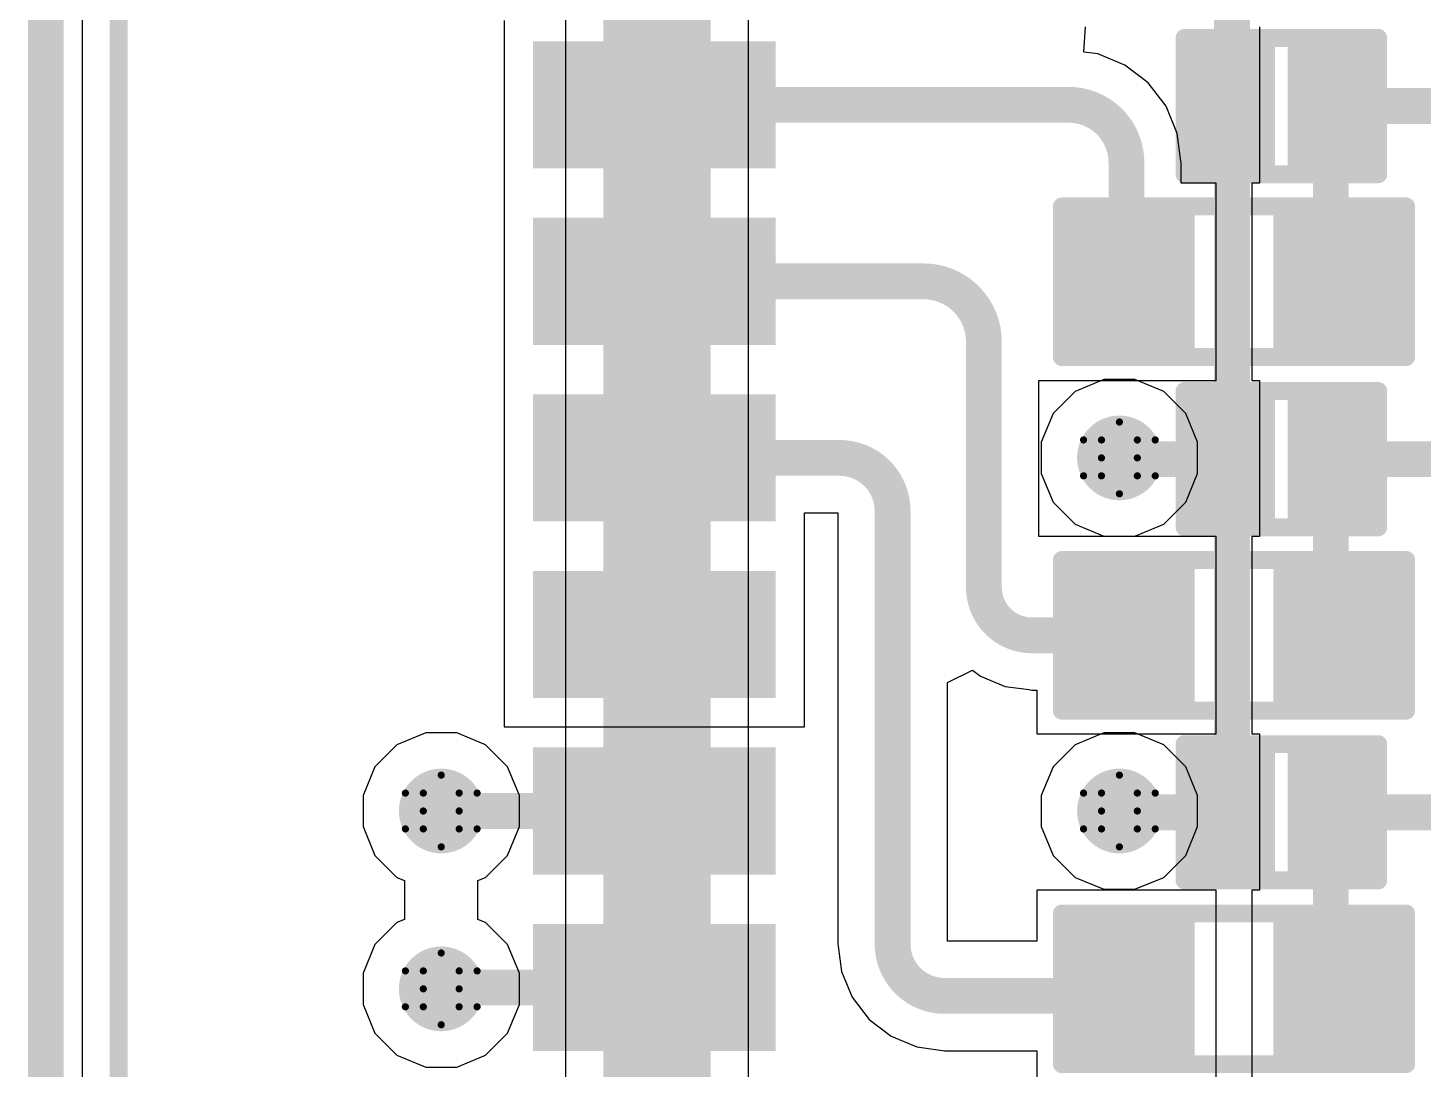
# Model space of a CAD drawing. Header units: inches. Extents: x 24 to 500, y 68 to 269.
# Drawn here: x 246.94 to 256.83, y 136.64 to 144.01 of the extents above; entities that cross this region are included whole.
import ezdxf

# ---------------------------------------------------------------- set-up
doc = ezdxf.new("R2010")
doc.units = ezdxf.units.IN
for name, color, linetype in [('Board Outline', 216, 'Continuous'), ('Bottom Layer', 5, 'Continuous'), ('Drill Drawing', 1, 'Continuous'), ('Layer 1', 16, 'Continuous'), ('Layer 2', 76, 'Continuous'), ('Top Layer', 1, 'Continuous'), ('Top Overlay', 2, 'Continuous'), ('Top Paste', 8, 'Continuous'), ('Top Solder', 216, 'Continuous'), ('Via Holes', 16, 'Continuous')]:
    doc.layers.add(name, color=color, linetype=linetype)

# ---------------------------------------------------------------- blocks, each defined once
blk = doc.blocks.new('R___0603_37')
at = {"layer": 'Top Layer'}
for points in [[(-0.381, 0.4445), (-0.381, -0.4445), (-1.143, -0.4445), (-1.143, 0.4445)], [(1.143, 0.4445), (1.143, -0.4445), (0.381, -0.4445), (0.381, 0.4445)]]:
    blk.add_hatch(color=1, dxfattribs=at).paths.add_polyline_path(points)
at = {"layer": 'Top Paste'}
for points in [[(-0.381, 0.4445), (-0.381, -0.4445), (-1.143, -0.4445), (-1.143, 0.4445)], [(1.143, 0.4445), (1.143, -0.4445), (0.381, -0.4445), (0.381, 0.4445)]]:
    blk.add_hatch(color=8, dxfattribs=at).paths.add_polyline_path(points)
at = {"layer": 'Top Solder'}
for points in [[(-0.2794, 0.5461), (-0.2794, -0.5461), (-1.2446, -0.5461), (-1.2446, 0.5461)], [(1.2446, 0.5461), (1.2446, -0.5461), (0.2794, -0.5461), (0.2794, 0.5461)]]:
    blk.add_hatch(color=216, dxfattribs=at).paths.add_polyline_path(points)
at = {"layer": 'Top Overlay'}
for points in [[(1.2192, 0.5334, 0.127, 0.127, 0), (-1.2192, 0.5334, 0.127, 0.127, 0)], [(-1.2192, 0.5334, 0.127, 0.127, 0), (-1.2192, -0.5334, 0.127, 0.127, 0)], [(1.2192, 0.5334, 0.127, 0.127, 0), (1.2192, -0.5334, 0.127, 0.127, 0)], [(1.2192, -0.5334, 0.127, 0.127, 0), (-1.2192, -0.5334, 0.127, 0.127, 0)]]:
    blk.add_lwpolyline(points, format="xyseb", dxfattribs=at)
for points in [[(-1.251, 0.5334, 0.0635, 0.0635, 1), (-1.1875, 0.5334, 0.0635, 0.0635, 1)], [(-1.251, 0.5334, 0.0635, 0.0635, 1), (-1.1875, 0.5334, 0.0635, 0.0635, 1)], [(1.1874, 0.5334, 0.0635, 0.0635, 1), (1.2509, 0.5334, 0.0635, 0.0635, 1)], [(1.1874, 0.5334, 0.0635, 0.0635, 1), (1.2509, 0.5334, 0.0635, 0.0635, 1)], [(-1.251, -0.5334, 0.0635, 0.0635, 1), (-1.1875, -0.5334, 0.0635, 0.0635, 1)], [(-1.251, -0.5334, 0.0635, 0.0635, 1), (-1.1875, -0.5334, 0.0635, 0.0635, 1)], [(1.1874, -0.5334, 0.0635, 0.0635, 1), (1.2509, -0.5334, 0.0635, 0.0635, 1)], [(1.1874, -0.5334, 0.0635, 0.0635, 1), (1.2509, -0.5334, 0.0635, 0.0635, 1)]]:
    blk.add_lwpolyline(points, format="xyseb", close=True, dxfattribs=at)
blk = doc.blocks.new('R___0603_38')
at = {"layer": 'Top Layer'}
for points in [[(-0.381, 0.4445), (-0.381, -0.4445), (-1.143, -0.4445), (-1.143, 0.4445)], [(1.143, 0.4445), (1.143, -0.4445), (0.381, -0.4445), (0.381, 0.4445)]]:
    blk.add_hatch(color=1, dxfattribs=at).paths.add_polyline_path(points)
at = {"layer": 'Top Paste'}
for points in [[(-0.381, 0.4445), (-0.381, -0.4445), (-1.143, -0.4445), (-1.143, 0.4445)], [(1.143, 0.4445), (1.143, -0.4445), (0.381, -0.4445), (0.381, 0.4445)]]:
    blk.add_hatch(color=8, dxfattribs=at).paths.add_polyline_path(points)
at = {"layer": 'Top Solder'}
for points in [[(-0.2794, 0.5461), (-0.2794, -0.5461), (-1.2446, -0.5461), (-1.2446, 0.5461)], [(1.2446, 0.5461), (1.2446, -0.5461), (0.2794, -0.5461), (0.2794, 0.5461)]]:
    blk.add_hatch(color=216, dxfattribs=at).paths.add_polyline_path(points)
at = {"layer": 'Top Overlay'}
for points in [[(1.2192, 0.5334, 0.127, 0.127, 0), (-1.2192, 0.5334, 0.127, 0.127, 0)], [(-1.2192, 0.5334, 0.127, 0.127, 0), (-1.2192, -0.5334, 0.127, 0.127, 0)], [(1.2192, 0.5334, 0.127, 0.127, 0), (1.2192, -0.5334, 0.127, 0.127, 0)], [(1.2192, -0.5334, 0.127, 0.127, 0), (-1.2192, -0.5334, 0.127, 0.127, 0)]]:
    blk.add_lwpolyline(points, format="xyseb", dxfattribs=at)
for points in [[(-1.251, 0.5334, 0.0635, 0.0635, 1), (-1.1875, 0.5334, 0.0635, 0.0635, 1)], [(-1.251, 0.5334, 0.0635, 0.0635, 1), (-1.1875, 0.5334, 0.0635, 0.0635, 1)], [(1.1874, 0.5334, 0.0635, 0.0635, 1), (1.2509, 0.5334, 0.0635, 0.0635, 1)], [(1.1874, 0.5334, 0.0635, 0.0635, 1), (1.2509, 0.5334, 0.0635, 0.0635, 1)], [(-1.251, -0.5334, 0.0635, 0.0635, 1), (-1.1875, -0.5334, 0.0635, 0.0635, 1)], [(-1.251, -0.5334, 0.0635, 0.0635, 1), (-1.1875, -0.5334, 0.0635, 0.0635, 1)], [(1.1874, -0.5334, 0.0635, 0.0635, 1), (1.2509, -0.5334, 0.0635, 0.0635, 1)], [(1.1874, -0.5334, 0.0635, 0.0635, 1), (1.2509, -0.5334, 0.0635, 0.0635, 1)]]:
    blk.add_lwpolyline(points, format="xyseb", close=True, dxfattribs=at)
blk = doc.blocks.new('R___0603_39')
at = {"layer": 'Top Layer'}
for points in [[(-0.381, 0.4445), (-0.381, -0.4445), (-1.143, -0.4445), (-1.143, 0.4445)], [(1.143, 0.4445), (1.143, -0.4445), (0.381, -0.4445), (0.381, 0.4445)]]:
    blk.add_hatch(color=1, dxfattribs=at).paths.add_polyline_path(points)
at = {"layer": 'Top Paste'}
for points in [[(-0.381, 0.4445), (-0.381, -0.4445), (-1.143, -0.4445), (-1.143, 0.4445)], [(1.143, 0.4445), (1.143, -0.4445), (0.381, -0.4445), (0.381, 0.4445)]]:
    blk.add_hatch(color=8, dxfattribs=at).paths.add_polyline_path(points)
at = {"layer": 'Top Solder'}
for points in [[(-0.2794, 0.5461), (-0.2794, -0.5461), (-1.2446, -0.5461), (-1.2446, 0.5461)], [(1.2446, 0.5461), (1.2446, -0.5461), (0.2794, -0.5461), (0.2794, 0.5461)]]:
    blk.add_hatch(color=216, dxfattribs=at).paths.add_polyline_path(points)
at = {"layer": 'Top Overlay'}
for points in [[(1.2192, 0.5334, 0.127, 0.127, 0), (-1.2192, 0.5334, 0.127, 0.127, 0)], [(-1.2192, 0.5334, 0.127, 0.127, 0), (-1.2192, -0.5334, 0.127, 0.127, 0)], [(1.2192, 0.5334, 0.127, 0.127, 0), (1.2192, -0.5334, 0.127, 0.127, 0)], [(1.2192, -0.5334, 0.127, 0.127, 0), (-1.2192, -0.5334, 0.127, 0.127, 0)]]:
    blk.add_lwpolyline(points, format="xyseb", dxfattribs=at)
for points in [[(-1.251, 0.5334, 0.0635, 0.0635, 1), (-1.1875, 0.5334, 0.0635, 0.0635, 1)], [(-1.251, 0.5334, 0.0635, 0.0635, 1), (-1.1875, 0.5334, 0.0635, 0.0635, 1)], [(1.1874, 0.5334, 0.0635, 0.0635, 1), (1.2509, 0.5334, 0.0635, 0.0635, 1)], [(1.1874, 0.5334, 0.0635, 0.0635, 1), (1.2509, 0.5334, 0.0635, 0.0635, 1)], [(-1.251, -0.5334, 0.0635, 0.0635, 1), (-1.1875, -0.5334, 0.0635, 0.0635, 1)], [(-1.251, -0.5334, 0.0635, 0.0635, 1), (-1.1875, -0.5334, 0.0635, 0.0635, 1)], [(1.1874, -0.5334, 0.0635, 0.0635, 1), (1.2509, -0.5334, 0.0635, 0.0635, 1)], [(1.1874, -0.5334, 0.0635, 0.0635, 1), (1.2509, -0.5334, 0.0635, 0.0635, 1)]]:
    blk.add_lwpolyline(points, format="xyseb", close=True, dxfattribs=at)
blk = doc.blocks.new('HC_1_25_12PLT_179')
at = {"layer": 'Top Layer'}
for points in [[(-2.275, 2.1899), (-1.475, 2.1899), (-1.475, 0.5699), (-2.275, 0.5699)], [(-1.0249, 2.1899), (-0.2249, 2.1899), (-0.2249, 0.5699), (-1.0249, 0.5699)], [(0.2251, 2.1899), (1.0251, 2.1899), (1.0251, 0.5699), (0.2251, 0.5699)], [(1.475, 2.1899), (2.275, 2.1899), (2.275, 0.5699), (1.475, 0.5699)], [(2.7251, 2.1899), (3.5251, 2.1899), (3.5251, 0.5699), (2.7251, 0.5699)], [(3.9751, 0.5701), (3.9751, 2.1901), (4.7751, 2.1901), (4.7751, 0.5701)]]:
    blk.add_hatch(color=1, dxfattribs=at).paths.add_polyline_path(points)
at = {"layer": 'Top Paste'}
for points in [[(-2.275, 2.1899), (-1.475, 2.1899), (-1.475, 0.5699), (-2.275, 0.5699)], [(-1.0249, 2.1899), (-0.2249, 2.1899), (-0.2249, 0.5699), (-1.0249, 0.5699)], [(0.2251, 2.1899), (1.0251, 2.1899), (1.0251, 0.5699), (0.2251, 0.5699)], [(1.475, 2.1899), (2.275, 2.1899), (2.275, 0.5699), (1.475, 0.5699)], [(2.7251, 2.1899), (3.5251, 2.1899), (3.5251, 0.5699), (2.7251, 0.5699)], [(3.9751, 0.5701), (3.9751, 2.1901), (4.7751, 2.1901), (4.7751, 0.5701)]]:
    blk.add_hatch(color=8, dxfattribs=at).paths.add_polyline_path(points)
at = {"layer": 'Top Solder'}
for points in [[(-2.325, 2.24), (-1.4249, 2.24), (-1.4249, 0.5199), (-2.325, 0.5199)], [(-1.0749, 2.24), (-0.1749, 2.24), (-0.1749, 0.5199), (-1.0749, 0.5199)], [(0.175, 2.24), (1.0751, 2.24), (1.0751, 0.5199), (0.175, 0.5199)], [(1.425, 2.24), (2.3251, 2.24), (2.3251, 0.5199), (1.425, 0.5199)], [(2.6751, 2.24), (3.5751, 2.24), (3.5751, 0.5199), (2.6751, 0.5199)], [(3.9251, 0.5201), (3.9251, 2.2401), (4.8251, 2.2401), (4.8251, 0.5201)]]:
    blk.add_hatch(color=216, dxfattribs=at).paths.add_polyline_path(points)
at = {"layer": 'Top Overlay'}
blk.add_lwpolyline([(7.7939, -2.415, 0.127, 0.127, 0), (-7.7939, -2.415, 0.127, 0.127, 0)], format="xyseb", dxfattribs=at)
blk = doc.blocks.new('SOD_882_B__D___________189')
at = {"layer": 'Top Layer'}
for points in [[(-0.1, -0.4), (-0.6, -0.4), (-0.6, 0.4), (-0.1, 0.4)], [(0.6, -0.4), (0.1, -0.4), (0.1, 0.4), (0.6, 0.4)]]:
    blk.add_hatch(color=1, dxfattribs=at).paths.add_polyline_path(points)
at = {"layer": 'Top Paste'}
for points in [[(-0.1, -0.4), (-0.6, -0.4), (-0.6, 0.4), (-0.1, 0.4)], [(0.6, -0.4), (0.1, -0.4), (0.1, 0.4), (0.6, 0.4)]]:
    blk.add_hatch(color=8, dxfattribs=at).paths.add_polyline_path(points)
at = {"layer": 'Top Solder'}
for points in [[(-0.045, -0.455), (-0.655, -0.455), (-0.655, 0.455), (-0.045, 0.455)], [(0.655, -0.455), (0.045, -0.455), (0.045, 0.455), (0.655, 0.455)]]:
    blk.add_hatch(color=216, dxfattribs=at).paths.add_polyline_path(points)
at = {"layer": 'Top Overlay'}
for points in [[(-0.6858, -0.4826, 0.127, 0.127, 0), (-0.6858, 0.4826, 0.127, 0.127, 0)], [(-0.6858, 0.4826, 0.127, 0.127, 0), (0.6858, 0.4826, 0.127, 0.127, 0)], [(0.6858, -0.4826, 0.127, 0.127, 0), (0.6858, 0.4826, 0.127, 0.127, 0)], [(-0.6858, -0.4826, 0.127, 0.127, 0), (0.6858, -0.4826, 0.127, 0.127, 0)]]:
    blk.add_lwpolyline(points, format="xyseb", dxfattribs=at)
for points in [[(-0.7175, 0.4826, 0.0635, 0.0635, 1), (-0.654, 0.4826, 0.0635, 0.0635, 1)], [(-0.7175, 0.4826, 0.0635, 0.0635, 1), (-0.654, 0.4826, 0.0635, 0.0635, 1)], [(0.6541, 0.4826, 0.0635, 0.0635, 1), (0.7176, 0.4826, 0.0635, 0.0635, 1)], [(0.6541, 0.4826, 0.0635, 0.0635, 1), (0.7176, 0.4826, 0.0635, 0.0635, 1)], [(-0.7175, -0.4826, 0.0635, 0.0635, 1), (-0.654, -0.4826, 0.0635, 0.0635, 1)], [(-0.7175, -0.4826, 0.0635, 0.0635, 1), (-0.654, -0.4826, 0.0635, 0.0635, 1)], [(0.6541, -0.4826, 0.0635, 0.0635, 1), (0.7176, -0.4826, 0.0635, 0.0635, 1)], [(0.6541, -0.4826, 0.0635, 0.0635, 1), (0.7176, -0.4826, 0.0635, 0.0635, 1)]]:
    blk.add_lwpolyline(points, format="xyseb", close=True, dxfattribs=at)
blk = doc.blocks.new('SOD_882_B__D___________190')
at = {"layer": 'Top Layer'}
for points in [[(-0.1, -0.4), (-0.6, -0.4), (-0.6, 0.4), (-0.1, 0.4)], [(0.6, -0.4), (0.1, -0.4), (0.1, 0.4), (0.6, 0.4)]]:
    blk.add_hatch(color=1, dxfattribs=at).paths.add_polyline_path(points)
at = {"layer": 'Top Paste'}
for points in [[(-0.1, -0.4), (-0.6, -0.4), (-0.6, 0.4), (-0.1, 0.4)], [(0.6, -0.4), (0.1, -0.4), (0.1, 0.4), (0.6, 0.4)]]:
    blk.add_hatch(color=8, dxfattribs=at).paths.add_polyline_path(points)
at = {"layer": 'Top Solder'}
for points in [[(-0.045, -0.455), (-0.655, -0.455), (-0.655, 0.455), (-0.045, 0.455)], [(0.655, -0.455), (0.045, -0.455), (0.045, 0.455), (0.655, 0.455)]]:
    blk.add_hatch(color=216, dxfattribs=at).paths.add_polyline_path(points)
at = {"layer": 'Top Overlay'}
for points in [[(-0.6858, -0.4826, 0.127, 0.127, 0), (-0.6858, 0.4826, 0.127, 0.127, 0)], [(-0.6858, 0.4826, 0.127, 0.127, 0), (0.6858, 0.4826, 0.127, 0.127, 0)], [(0.6858, -0.4826, 0.127, 0.127, 0), (0.6858, 0.4826, 0.127, 0.127, 0)], [(-0.6858, -0.4826, 0.127, 0.127, 0), (0.6858, -0.4826, 0.127, 0.127, 0)]]:
    blk.add_lwpolyline(points, format="xyseb", dxfattribs=at)
for points in [[(-0.7175, 0.4826, 0.0635, 0.0635, 1), (-0.654, 0.4826, 0.0635, 0.0635, 1)], [(-0.7175, 0.4826, 0.0635, 0.0635, 1), (-0.654, 0.4826, 0.0635, 0.0635, 1)], [(0.6541, 0.4826, 0.0635, 0.0635, 1), (0.7176, 0.4826, 0.0635, 0.0635, 1)], [(0.6541, 0.4826, 0.0635, 0.0635, 1), (0.7176, 0.4826, 0.0635, 0.0635, 1)], [(-0.7175, -0.4826, 0.0635, 0.0635, 1), (-0.654, -0.4826, 0.0635, 0.0635, 1)], [(-0.7175, -0.4826, 0.0635, 0.0635, 1), (-0.654, -0.4826, 0.0635, 0.0635, 1)], [(0.6541, -0.4826, 0.0635, 0.0635, 1), (0.7176, -0.4826, 0.0635, 0.0635, 1)], [(0.6541, -0.4826, 0.0635, 0.0635, 1), (0.7176, -0.4826, 0.0635, 0.0635, 1)]]:
    blk.add_lwpolyline(points, format="xyseb", close=True, dxfattribs=at)
blk = doc.blocks.new('SOD_882_B__D___________191')
at = {"layer": 'Top Layer'}
for points in [[(-0.1, -0.4), (-0.6, -0.4), (-0.6, 0.4), (-0.1, 0.4)], [(0.6, -0.4), (0.1, -0.4), (0.1, 0.4), (0.6, 0.4)]]:
    blk.add_hatch(color=1, dxfattribs=at).paths.add_polyline_path(points)
at = {"layer": 'Top Paste'}
for points in [[(-0.1, -0.4), (-0.6, -0.4), (-0.6, 0.4), (-0.1, 0.4)], [(0.6, -0.4), (0.1, -0.4), (0.1, 0.4), (0.6, 0.4)]]:
    blk.add_hatch(color=8, dxfattribs=at).paths.add_polyline_path(points)
at = {"layer": 'Top Solder'}
for points in [[(-0.045, -0.455), (-0.655, -0.455), (-0.655, 0.455), (-0.045, 0.455)], [(0.655, -0.455), (0.045, -0.455), (0.045, 0.455), (0.655, 0.455)]]:
    blk.add_hatch(color=216, dxfattribs=at).paths.add_polyline_path(points)
at = {"layer": 'Top Overlay'}
for points in [[(-0.6858, -0.4826, 0.127, 0.127, 0), (-0.6858, 0.4826, 0.127, 0.127, 0)], [(-0.6858, 0.4826, 0.127, 0.127, 0), (0.6858, 0.4826, 0.127, 0.127, 0)], [(0.6858, -0.4826, 0.127, 0.127, 0), (0.6858, 0.4826, 0.127, 0.127, 0)], [(-0.6858, -0.4826, 0.127, 0.127, 0), (0.6858, -0.4826, 0.127, 0.127, 0)]]:
    blk.add_lwpolyline(points, format="xyseb", dxfattribs=at)
for points in [[(-0.7175, 0.4826, 0.0635, 0.0635, 1), (-0.654, 0.4826, 0.0635, 0.0635, 1)], [(-0.7175, 0.4826, 0.0635, 0.0635, 1), (-0.654, 0.4826, 0.0635, 0.0635, 1)], [(0.6541, 0.4826, 0.0635, 0.0635, 1), (0.7176, 0.4826, 0.0635, 0.0635, 1)], [(0.6541, 0.4826, 0.0635, 0.0635, 1), (0.7176, 0.4826, 0.0635, 0.0635, 1)], [(-0.7175, -0.4826, 0.0635, 0.0635, 1), (-0.654, -0.4826, 0.0635, 0.0635, 1)], [(-0.7175, -0.4826, 0.0635, 0.0635, 1), (-0.654, -0.4826, 0.0635, 0.0635, 1)], [(0.6541, -0.4826, 0.0635, 0.0635, 1), (0.7176, -0.4826, 0.0635, 0.0635, 1)], [(0.6541, -0.4826, 0.0635, 0.0635, 1), (0.7176, -0.4826, 0.0635, 0.0635, 1)]]:
    blk.add_lwpolyline(points, format="xyseb", close=True, dxfattribs=at)

msp = doc.modelspace()

# ---------------------------------------------------------------- hatches: boundary and pattern name
at = {"layer": 'Bottom Layer'}
h = msp.add_hatch(color=5, dxfattribs=at)
edge = h.paths.add_edge_path()
edge.add_arc((254.6757, 140.969), 0.3, 0, 360)
h = msp.add_hatch(color=5, dxfattribs=at)
edge = h.paths.add_edge_path()
edge.add_arc((249.871, 138.469), 0.3, 0, 360)
h = msp.add_hatch(color=5, dxfattribs=at)
edge = h.paths.add_edge_path()
edge.add_arc((254.6757, 138.469), 0.3, 0, 360)
h = msp.add_hatch(color=5, dxfattribs=at)
edge = h.paths.add_edge_path()
edge.add_arc((249.871, 137.2098), 0.3, 0, 360)
at = {"layer": 'Layer 1'}
h = msp.add_hatch(color=16, dxfattribs=at)
edge = h.paths.add_edge_path()
edge.add_arc((254.6757, 140.969), 0.3, 0, 360)
h = msp.add_hatch(color=16, dxfattribs=at)
edge = h.paths.add_edge_path()
edge.add_arc((249.871, 138.469), 0.3, 0, 360)
h = msp.add_hatch(color=16, dxfattribs=at)
edge = h.paths.add_edge_path()
edge.add_arc((254.6757, 138.469), 0.3, 0, 360)
h = msp.add_hatch(color=16, dxfattribs=at)
edge = h.paths.add_edge_path()
edge.add_arc((249.871, 137.2098), 0.3, 0, 360)
at = {"layer": 'Layer 2'}
h = msp.add_hatch(color=76, dxfattribs=at)
edge = h.paths.add_edge_path()
edge.add_arc((254.6757, 140.969), 0.3, 0, 360)
h = msp.add_hatch(color=76, dxfattribs=at)
edge = h.paths.add_edge_path()
edge.add_arc((249.871, 138.469), 0.3, 0, 360)
h = msp.add_hatch(color=76, dxfattribs=at)
edge = h.paths.add_edge_path()
edge.add_arc((254.6757, 138.469), 0.3, 0, 360)
h = msp.add_hatch(color=76, dxfattribs=at)
edge = h.paths.add_edge_path()
edge.add_arc((249.871, 137.2098), 0.3, 0, 360)
at = {"layer": 'Top Layer'}
h = msp.add_hatch(color=1, dxfattribs=at)
edge = h.paths.add_edge_path()
edge.add_arc((254.6757, 140.969), 0.3, 0, 360)
h = msp.add_hatch(color=1, dxfattribs=at)
edge = h.paths.add_edge_path()
edge.add_arc((249.871, 138.469), 0.3, 0, 360)
h = msp.add_hatch(color=1, dxfattribs=at)
edge = h.paths.add_edge_path()
edge.add_arc((254.6757, 138.469), 0.3, 0, 360)
h = msp.add_hatch(color=1, dxfattribs=at)
edge = h.paths.add_edge_path()
edge.add_arc((249.871, 137.2098), 0.3, 0, 360)
at = {"layer": 'Via Holes'}
h = msp.add_hatch(color=7, dxfattribs=at)
edge = h.paths.add_edge_path()
edge.add_arc((254.6757, 140.969), 0.15, 0, 360)
h = msp.add_hatch(color=7, dxfattribs=at)
edge = h.paths.add_edge_path()
edge.add_arc((249.871, 138.469), 0.15, 0, 360)
h = msp.add_hatch(color=7, dxfattribs=at)
edge = h.paths.add_edge_path()
edge.add_arc((254.6757, 138.469), 0.15, 0, 360)
h = msp.add_hatch(color=7, dxfattribs=at)
edge = h.paths.add_edge_path()
edge.add_arc((249.871, 137.2098), 0.15, 0, 360)

# ---------------------------------------------------------------- linework, layer by layer
at = {"layer": 'Board Outline'}
msp.add_lwpolyline([(247.0696, 72.2066, 0.254, 0.254, 0), (247.0696, 175.7066, 0.254, 0.254, 0)], format="xyseb", dxfattribs=at)
at = {"layer": 'Bottom Layer'}
for p, q in [((247.3286, 72.2066), (247.3286, 175.7066)), ((250.7523, 156.1031), (250.7523, 111.4711)), ((252.0472, 111.4711), (252.0472, 156.1031))]:
    msp.add_line(p, q, dxfattribs=at)
msp.add_lwpolyline([(251.3997, 111.4711, 0.762, 0.762, 0), (251.3997, 156.1031, 0.762, 0.762, 0)], format="xyseb", dxfattribs=at)
at = {"layer": 'Drill Drawing'}
for points in [[(254.5487, 141.096, 0.0508, 0.0508, 0), (254.6757, 141.223, 0.0508, 0.0508, 0)], [(254.6757, 141.223, 0.0508, 0.0508, 0), (254.8027, 141.096, 0.0508, 0.0508, 0)], [(254.4217, 141.096, 0.0508, 0.0508, 0), (254.5487, 140.969, 0.0508, 0.0508, 0)], [(254.4217, 141.096, 0.0508, 0.0508, 0), (254.5487, 141.096, 0.0508, 0.0508, 0)], [(254.8027, 141.096, 0.0508, 0.0508, 0), (254.9297, 141.096, 0.0508, 0.0508, 0)], [(254.8027, 140.969, 0.0508, 0.0508, 0), (254.9297, 141.096, 0.0508, 0.0508, 0)], [(254.4217, 140.842, 0.0508, 0.0508, 0), (254.5487, 140.969, 0.0508, 0.0508, 0)], [(254.8027, 140.969, 0.0508, 0.0508, 0), (254.9297, 140.842, 0.0508, 0.0508, 0)], [(254.4217, 140.842, 0.0508, 0.0508, 0), (254.5487, 140.842, 0.0508, 0.0508, 0)], [(254.5487, 140.842, 0.0508, 0.0508, 0), (254.6757, 140.715, 0.0508, 0.0508, 0)], [(254.6757, 140.715, 0.0508, 0.0508, 0), (254.8027, 140.842, 0.0508, 0.0508, 0)], [(254.8027, 140.842, 0.0508, 0.0508, 0), (254.9297, 140.842, 0.0508, 0.0508, 0)], [(249.744, 138.596, 0.0508, 0.0508, 0), (249.871, 138.723, 0.0508, 0.0508, 0)], [(249.871, 138.723, 0.0508, 0.0508, 0), (249.998, 138.596, 0.0508, 0.0508, 0)], [(254.5487, 138.596, 0.0508, 0.0508, 0), (254.6757, 138.723, 0.0508, 0.0508, 0)], [(254.6757, 138.723, 0.0508, 0.0508, 0), (254.8027, 138.596, 0.0508, 0.0508, 0)], [(249.617, 138.596, 0.0508, 0.0508, 0), (249.744, 138.469, 0.0508, 0.0508, 0)], [(249.617, 138.596, 0.0508, 0.0508, 0), (249.744, 138.596, 0.0508, 0.0508, 0)], [(249.998, 138.596, 0.0508, 0.0508, 0), (250.125, 138.596, 0.0508, 0.0508, 0)], [(249.998, 138.469, 0.0508, 0.0508, 0), (250.125, 138.596, 0.0508, 0.0508, 0)], [(254.4217, 138.596, 0.0508, 0.0508, 0), (254.5487, 138.469, 0.0508, 0.0508, 0)], [(254.4217, 138.596, 0.0508, 0.0508, 0), (254.5487, 138.596, 0.0508, 0.0508, 0)], [(254.8027, 138.596, 0.0508, 0.0508, 0), (254.9297, 138.596, 0.0508, 0.0508, 0)], [(254.8027, 138.469, 0.0508, 0.0508, 0), (254.9297, 138.596, 0.0508, 0.0508, 0)], [(249.617, 138.342, 0.0508, 0.0508, 0), (249.744, 138.469, 0.0508, 0.0508, 0)], [(249.998, 138.469, 0.0508, 0.0508, 0), (250.125, 138.342, 0.0508, 0.0508, 0)], [(254.4217, 138.342, 0.0508, 0.0508, 0), (254.5487, 138.469, 0.0508, 0.0508, 0)], [(254.8027, 138.469, 0.0508, 0.0508, 0), (254.9297, 138.342, 0.0508, 0.0508, 0)], [(249.617, 138.342, 0.0508, 0.0508, 0), (249.744, 138.342, 0.0508, 0.0508, 0)], [(249.744, 138.342, 0.0508, 0.0508, 0), (249.871, 138.215, 0.0508, 0.0508, 0)], [(249.871, 138.215, 0.0508, 0.0508, 0), (249.998, 138.342, 0.0508, 0.0508, 0)], [(249.998, 138.342, 0.0508, 0.0508, 0), (250.125, 138.342, 0.0508, 0.0508, 0)], [(254.4217, 138.342, 0.0508, 0.0508, 0), (254.5487, 138.342, 0.0508, 0.0508, 0)], [(254.5487, 138.342, 0.0508, 0.0508, 0), (254.6757, 138.215, 0.0508, 0.0508, 0)], [(254.6757, 138.215, 0.0508, 0.0508, 0), (254.8027, 138.342, 0.0508, 0.0508, 0)], [(254.8027, 138.342, 0.0508, 0.0508, 0), (254.9297, 138.342, 0.0508, 0.0508, 0)], [(249.744, 137.3368, 0.0508, 0.0508, 0), (249.871, 137.4638, 0.0508, 0.0508, 0)], [(249.871, 137.4638, 0.0508, 0.0508, 0), (249.998, 137.3368, 0.0508, 0.0508, 0)], [(249.617, 137.3368, 0.0508, 0.0508, 0), (249.744, 137.2098, 0.0508, 0.0508, 0)], [(249.617, 137.3368, 0.0508, 0.0508, 0), (249.744, 137.3368, 0.0508, 0.0508, 0)], [(249.998, 137.3368, 0.0508, 0.0508, 0), (250.125, 137.3368, 0.0508, 0.0508, 0)], [(249.998, 137.2098, 0.0508, 0.0508, 0), (250.125, 137.3368, 0.0508, 0.0508, 0)], [(249.617, 137.0828, 0.0508, 0.0508, 0), (249.744, 137.2098, 0.0508, 0.0508, 0)], [(249.998, 137.2098, 0.0508, 0.0508, 0), (250.125, 137.0828, 0.0508, 0.0508, 0)], [(249.617, 137.0828, 0.0508, 0.0508, 0), (249.744, 137.0828, 0.0508, 0.0508, 0)], [(249.744, 137.0828, 0.0508, 0.0508, 0), (249.871, 136.9558, 0.0508, 0.0508, 0)], [(249.871, 136.9558, 0.0508, 0.0508, 0), (249.998, 137.0828, 0.0508, 0.0508, 0)], [(249.998, 137.0828, 0.0508, 0.0508, 0), (250.125, 137.0828, 0.0508, 0.0508, 0)]]:
    msp.add_lwpolyline(points, format="xyseb", dxfattribs=at)
for points in [[(254.663, 141.223, 0.0254, 0.0254, 1), (254.6884, 141.223, 0.0254, 0.0254, 1)], [(254.663, 141.223, 0.0254, 0.0254, 1), (254.6884, 141.223, 0.0254, 0.0254, 1)], [(254.409, 141.096, 0.0254, 0.0254, 1), (254.4344, 141.096, 0.0254, 0.0254, 1)], [(254.409, 141.096, 0.0254, 0.0254, 1), (254.4344, 141.096, 0.0254, 0.0254, 1)], [(254.536, 141.096, 0.0254, 0.0254, 1), (254.5614, 141.096, 0.0254, 0.0254, 1)], [(254.536, 141.096, 0.0254, 0.0254, 1), (254.5614, 141.096, 0.0254, 0.0254, 1)], [(254.79, 141.096, 0.0254, 0.0254, 1), (254.8154, 141.096, 0.0254, 0.0254, 1)], [(254.79, 141.096, 0.0254, 0.0254, 1), (254.8154, 141.096, 0.0254, 0.0254, 1)], [(254.917, 141.096, 0.0254, 0.0254, 1), (254.9424, 141.096, 0.0254, 0.0254, 1)], [(254.917, 141.096, 0.0254, 0.0254, 1), (254.9424, 141.096, 0.0254, 0.0254, 1)], [(254.536, 140.969, 0.0254, 0.0254, 1), (254.5614, 140.969, 0.0254, 0.0254, 1)], [(254.536, 140.969, 0.0254, 0.0254, 1), (254.5614, 140.969, 0.0254, 0.0254, 1)], [(254.79, 140.969, 0.0254, 0.0254, 1), (254.8154, 140.969, 0.0254, 0.0254, 1)], [(254.79, 140.969, 0.0254, 0.0254, 1), (254.8154, 140.969, 0.0254, 0.0254, 1)], [(254.409, 140.842, 0.0254, 0.0254, 1), (254.4344, 140.842, 0.0254, 0.0254, 1)], [(254.409, 140.842, 0.0254, 0.0254, 1), (254.4344, 140.842, 0.0254, 0.0254, 1)], [(254.536, 140.842, 0.0254, 0.0254, 1), (254.5614, 140.842, 0.0254, 0.0254, 1)], [(254.536, 140.842, 0.0254, 0.0254, 1), (254.5614, 140.842, 0.0254, 0.0254, 1)], [(254.79, 140.842, 0.0254, 0.0254, 1), (254.8154, 140.842, 0.0254, 0.0254, 1)], [(254.79, 140.842, 0.0254, 0.0254, 1), (254.8154, 140.842, 0.0254, 0.0254, 1)], [(254.917, 140.842, 0.0254, 0.0254, 1), (254.9424, 140.842, 0.0254, 0.0254, 1)], [(254.917, 140.842, 0.0254, 0.0254, 1), (254.9424, 140.842, 0.0254, 0.0254, 1)], [(254.663, 140.715, 0.0254, 0.0254, 1), (254.6884, 140.715, 0.0254, 0.0254, 1)], [(254.663, 140.715, 0.0254, 0.0254, 1), (254.6884, 140.715, 0.0254, 0.0254, 1)], [(249.8583, 138.723, 0.0254, 0.0254, 1), (249.8837, 138.723, 0.0254, 0.0254, 1)], [(249.8583, 138.723, 0.0254, 0.0254, 1), (249.8837, 138.723, 0.0254, 0.0254, 1)], [(254.663, 138.723, 0.0254, 0.0254, 1), (254.6884, 138.723, 0.0254, 0.0254, 1)], [(254.663, 138.723, 0.0254, 0.0254, 1), (254.6884, 138.723, 0.0254, 0.0254, 1)], [(249.6043, 138.596, 0.0254, 0.0254, 1), (249.6297, 138.596, 0.0254, 0.0254, 1)], [(249.6043, 138.596, 0.0254, 0.0254, 1), (249.6297, 138.596, 0.0254, 0.0254, 1)], [(249.7313, 138.596, 0.0254, 0.0254, 1), (249.7567, 138.596, 0.0254, 0.0254, 1)], [(249.7313, 138.596, 0.0254, 0.0254, 1), (249.7567, 138.596, 0.0254, 0.0254, 1)], [(249.9853, 138.596, 0.0254, 0.0254, 1), (250.0107, 138.596, 0.0254, 0.0254, 1)], [(249.9853, 138.596, 0.0254, 0.0254, 1), (250.0107, 138.596, 0.0254, 0.0254, 1)], [(250.1123, 138.596, 0.0254, 0.0254, 1), (250.1377, 138.596, 0.0254, 0.0254, 1)], [(250.1123, 138.596, 0.0254, 0.0254, 1), (250.1377, 138.596, 0.0254, 0.0254, 1)], [(254.409, 138.596, 0.0254, 0.0254, 1), (254.4344, 138.596, 0.0254, 0.0254, 1)], [(254.409, 138.596, 0.0254, 0.0254, 1), (254.4344, 138.596, 0.0254, 0.0254, 1)], [(254.536, 138.596, 0.0254, 0.0254, 1), (254.5614, 138.596, 0.0254, 0.0254, 1)], [(254.536, 138.596, 0.0254, 0.0254, 1), (254.5614, 138.596, 0.0254, 0.0254, 1)], [(254.79, 138.596, 0.0254, 0.0254, 1), (254.8154, 138.596, 0.0254, 0.0254, 1)], [(254.79, 138.596, 0.0254, 0.0254, 1), (254.8154, 138.596, 0.0254, 0.0254, 1)], [(254.917, 138.596, 0.0254, 0.0254, 1), (254.9424, 138.596, 0.0254, 0.0254, 1)], [(254.917, 138.596, 0.0254, 0.0254, 1), (254.9424, 138.596, 0.0254, 0.0254, 1)], [(249.7313, 138.469, 0.0254, 0.0254, 1), (249.7567, 138.469, 0.0254, 0.0254, 1)], [(249.7313, 138.469, 0.0254, 0.0254, 1), (249.7567, 138.469, 0.0254, 0.0254, 1)], [(249.9853, 138.469, 0.0254, 0.0254, 1), (250.0107, 138.469, 0.0254, 0.0254, 1)], [(249.9853, 138.469, 0.0254, 0.0254, 1), (250.0107, 138.469, 0.0254, 0.0254, 1)], [(254.536, 138.469, 0.0254, 0.0254, 1), (254.5614, 138.469, 0.0254, 0.0254, 1)], [(254.536, 138.469, 0.0254, 0.0254, 1), (254.5614, 138.469, 0.0254, 0.0254, 1)], [(254.79, 138.469, 0.0254, 0.0254, 1), (254.8154, 138.469, 0.0254, 0.0254, 1)], [(254.79, 138.469, 0.0254, 0.0254, 1), (254.8154, 138.469, 0.0254, 0.0254, 1)], [(249.6043, 138.342, 0.0254, 0.0254, 1), (249.6297, 138.342, 0.0254, 0.0254, 1)], [(249.6043, 138.342, 0.0254, 0.0254, 1), (249.6297, 138.342, 0.0254, 0.0254, 1)], [(249.7313, 138.342, 0.0254, 0.0254, 1), (249.7567, 138.342, 0.0254, 0.0254, 1)], [(249.7313, 138.342, 0.0254, 0.0254, 1), (249.7567, 138.342, 0.0254, 0.0254, 1)], [(249.9853, 138.342, 0.0254, 0.0254, 1), (250.0107, 138.342, 0.0254, 0.0254, 1)], [(249.9853, 138.342, 0.0254, 0.0254, 1), (250.0107, 138.342, 0.0254, 0.0254, 1)], [(250.1123, 138.342, 0.0254, 0.0254, 1), (250.1377, 138.342, 0.0254, 0.0254, 1)], [(250.1123, 138.342, 0.0254, 0.0254, 1), (250.1377, 138.342, 0.0254, 0.0254, 1)], [(254.409, 138.342, 0.0254, 0.0254, 1), (254.4344, 138.342, 0.0254, 0.0254, 1)], [(254.409, 138.342, 0.0254, 0.0254, 1), (254.4344, 138.342, 0.0254, 0.0254, 1)], [(254.536, 138.342, 0.0254, 0.0254, 1), (254.5614, 138.342, 0.0254, 0.0254, 1)], [(254.536, 138.342, 0.0254, 0.0254, 1), (254.5614, 138.342, 0.0254, 0.0254, 1)], [(254.79, 138.342, 0.0254, 0.0254, 1), (254.8154, 138.342, 0.0254, 0.0254, 1)], [(254.79, 138.342, 0.0254, 0.0254, 1), (254.8154, 138.342, 0.0254, 0.0254, 1)], [(254.917, 138.342, 0.0254, 0.0254, 1), (254.9424, 138.342, 0.0254, 0.0254, 1)], [(254.917, 138.342, 0.0254, 0.0254, 1), (254.9424, 138.342, 0.0254, 0.0254, 1)], [(249.8583, 138.215, 0.0254, 0.0254, 1), (249.8837, 138.215, 0.0254, 0.0254, 1)], [(249.8583, 138.215, 0.0254, 0.0254, 1), (249.8837, 138.215, 0.0254, 0.0254, 1)], [(254.663, 138.215, 0.0254, 0.0254, 1), (254.6884, 138.215, 0.0254, 0.0254, 1)], [(254.663, 138.215, 0.0254, 0.0254, 1), (254.6884, 138.215, 0.0254, 0.0254, 1)], [(249.8583, 137.4638, 0.0254, 0.0254, 1), (249.8837, 137.4638, 0.0254, 0.0254, 1)], [(249.8583, 137.4638, 0.0254, 0.0254, 1), (249.8837, 137.4638, 0.0254, 0.0254, 1)], [(249.6043, 137.3368, 0.0254, 0.0254, 1), (249.6297, 137.3368, 0.0254, 0.0254, 1)], [(249.6043, 137.3368, 0.0254, 0.0254, 1), (249.6297, 137.3368, 0.0254, 0.0254, 1)], [(249.7313, 137.3368, 0.0254, 0.0254, 1), (249.7567, 137.3368, 0.0254, 0.0254, 1)], [(249.7313, 137.3368, 0.0254, 0.0254, 1), (249.7567, 137.3368, 0.0254, 0.0254, 1)], [(249.9853, 137.3368, 0.0254, 0.0254, 1), (250.0107, 137.3368, 0.0254, 0.0254, 1)], [(249.9853, 137.3368, 0.0254, 0.0254, 1), (250.0107, 137.3368, 0.0254, 0.0254, 1)], [(250.1123, 137.3368, 0.0254, 0.0254, 1), (250.1377, 137.3368, 0.0254, 0.0254, 1)], [(250.1123, 137.3368, 0.0254, 0.0254, 1), (250.1377, 137.3368, 0.0254, 0.0254, 1)], [(249.7313, 137.2098, 0.0254, 0.0254, 1), (249.7567, 137.2098, 0.0254, 0.0254, 1)], [(249.7313, 137.2098, 0.0254, 0.0254, 1), (249.7567, 137.2098, 0.0254, 0.0254, 1)], [(249.9853, 137.2098, 0.0254, 0.0254, 1), (250.0107, 137.2098, 0.0254, 0.0254, 1)], [(249.9853, 137.2098, 0.0254, 0.0254, 1), (250.0107, 137.2098, 0.0254, 0.0254, 1)], [(249.6043, 137.0828, 0.0254, 0.0254, 1), (249.6297, 137.0828, 0.0254, 0.0254, 1)], [(249.6043, 137.0828, 0.0254, 0.0254, 1), (249.6297, 137.0828, 0.0254, 0.0254, 1)], [(249.7313, 137.0828, 0.0254, 0.0254, 1), (249.7567, 137.0828, 0.0254, 0.0254, 1)], [(249.7313, 137.0828, 0.0254, 0.0254, 1), (249.7567, 137.0828, 0.0254, 0.0254, 1)], [(249.9853, 137.0828, 0.0254, 0.0254, 1), (250.0107, 137.0828, 0.0254, 0.0254, 1)], [(249.9853, 137.0828, 0.0254, 0.0254, 1), (250.0107, 137.0828, 0.0254, 0.0254, 1)], [(250.1123, 137.0828, 0.0254, 0.0254, 1), (250.1377, 137.0828, 0.0254, 0.0254, 1)], [(250.1123, 137.0828, 0.0254, 0.0254, 1), (250.1377, 137.0828, 0.0254, 0.0254, 1)], [(249.8583, 136.9558, 0.0254, 0.0254, 1), (249.8837, 136.9558, 0.0254, 0.0254, 1)], [(249.8583, 136.9558, 0.0254, 0.0254, 1), (249.8837, 136.9558, 0.0254, 0.0254, 1)]]:
    msp.add_lwpolyline(points, format="xyseb", close=True, dxfattribs=at)
at = {"layer": 'Layer 1'}
msp.add_line((247.3286, 72.2066), (247.3286, 175.7066), dxfattribs=at)
at = {"layer": 'Layer 2'}
for p, q in [((247.3286, 102.87), (247.3286, 175.7066)), ((254.5655, 141.523), (254.3619, 141.4386)), ((254.7859, 141.523), (254.5655, 141.523)), ((254.9895, 141.4386), (254.7859, 141.523)), ((254.3619, 141.4386), (254.206, 141.2828)), ((255.1453, 141.2828), (254.9895, 141.4386)), ((254.206, 141.2828), (254.1217, 141.0792)), ((255.2297, 141.0792), (255.1453, 141.2828)), ((254.1217, 141.0792), (254.1217, 140.8588)), ((255.2297, 140.8588), (255.2297, 141.0792)), ((254.1217, 140.8588), (254.206, 140.6552)), ((255.1453, 140.6552), (255.2297, 140.8588)), ((254.206, 140.6552), (254.3619, 140.4993)), ((254.9895, 140.4993), (255.1453, 140.6552)), ((254.3619, 140.4993), (254.5655, 140.415)), ((254.7859, 140.415), (254.9895, 140.4993)), ((254.5655, 140.415), (254.7859, 140.415)), ((249.7608, 139.023), (249.5572, 138.9386)), ((249.9812, 139.023), (249.7608, 139.023)), ((250.1848, 138.9386), (249.9812, 139.023)), ((254.5655, 139.023), (254.3619, 138.9386)), ((254.7859, 139.023), (254.5655, 139.023)), ((254.9895, 138.9386), (254.7859, 139.023)), ((249.5572, 138.9386), (249.4013, 138.7828)), ((250.3406, 138.7828), (250.1848, 138.9386)), ((254.3619, 138.9386), (254.206, 138.7828)), ((255.1453, 138.7828), (254.9895, 138.9386)), ((249.4013, 138.7828), (249.317, 138.5792)), ((250.425, 138.5792), (250.3406, 138.7828)), ((254.206, 138.7828), (254.1217, 138.5792)), ((255.2297, 138.5792), (255.1453, 138.7828)), ((249.317, 138.5792), (249.317, 138.3588)), ((250.425, 138.3588), (250.425, 138.5792)), ((254.1217, 138.5792), (254.1217, 138.3588)), ((255.2297, 138.3588), (255.2297, 138.5792)), ((249.317, 138.3588), (249.4013, 138.1551)), ((250.3406, 138.1551), (250.425, 138.3588)), ((254.1217, 138.3588), (254.206, 138.1551)), ((255.1453, 138.1551), (255.2297, 138.3588)), ((249.4013, 138.1551), (249.5572, 137.9993)), ((250.1848, 137.9993), (250.3406, 138.1551)), ((254.206, 138.1551), (254.3619, 137.9993)), ((254.9895, 137.9993), (255.1453, 138.1551)), ((249.5572, 137.9993), (249.6114, 137.9768)), ((250.1306, 137.9768), (250.1848, 137.9993)), ((254.3619, 137.9993), (254.5655, 137.915)), ((254.7859, 137.915), (254.9895, 137.9993)), ((249.6114, 137.9768), (249.6114, 137.7019)), ((250.1306, 137.7019), (250.1306, 137.9768)), ((254.5655, 137.915), (254.7859, 137.915)), ((249.6114, 137.7019), (249.5572, 137.6794)), ((250.1848, 137.6794), (250.1306, 137.7019)), ((249.5572, 137.6794), (249.4013, 137.5236)), ((250.3406, 137.5236), (250.1848, 137.6794)), ((249.4013, 137.5236), (249.317, 137.32)), ((250.425, 137.32), (250.3406, 137.5236)), ((249.317, 137.32), (249.317, 137.0996)), ((250.425, 137.0996), (250.425, 137.32)), ((249.317, 137.0996), (249.4013, 136.896)), ((250.3406, 136.896), (250.425, 137.0996)), ((249.4013, 136.896), (249.5572, 136.7401)), ((250.1848, 136.7401), (250.3406, 136.896)), ((249.5572, 136.7401), (249.7608, 136.6558)), ((249.9812, 136.6558), (250.1848, 136.7401)), ((249.7608, 136.6558), (249.9812, 136.6558))]:
    msp.add_line(p, q, dxfattribs=at)
at = {"layer": 'Top Layer'}
for p, q in [((247.3286, 72.2066), (247.3286, 175.7066)), ((250.317, 144.065), (250.317, 142.815)), ((254.4236, 143.8427), (254.4352, 144.0205)), ((255.6693, 144.0205), (255.6693, 142.9144)), ((254.5225, 143.8297), (254.4236, 143.8427)), ((254.7148, 143.75), (254.5225, 143.8297)), ((254.8798, 143.6234), (254.7148, 143.75)), ((255.0065, 143.4583), (254.8798, 143.6234)), ((255.0861, 143.2661), (255.0065, 143.4583)), ((255.112, 143.0693), (255.0861, 143.2661)), ((255.1139, 143.0598), (255.112, 143.0693)), ((255.1139, 142.9144), (255.1139, 143.0598)), ((255.3605, 142.9144), (255.1139, 142.9144)), ((255.3605, 141.5174), (255.3605, 142.9144)), ((255.6693, 142.9144), (255.6145, 142.9144)), ((255.6145, 142.9144), (255.6145, 141.5174)), ((250.317, 142.815), (250.317, 141.565)), ((250.317, 141.565), (250.317, 140.315)), ((254.104, 140.4114), (254.104, 141.5174)), ((254.104, 141.5174), (255.3605, 141.5174)), ((255.6145, 141.5174), (255.6693, 141.5174)), ((255.6693, 141.5174), (255.6693, 140.4114)), ((252.445, 139.065), (252.445, 140.5805)), ((252.445, 140.5805), (252.6789, 140.5805)), ((252.6789, 140.5805), (252.6793, 140.5794)), ((252.6793, 140.5794), (252.6805, 140.5789)), ((252.6805, 140.5789), (252.6805, 137.5273)), ((255.3605, 140.4114), (254.104, 140.4114)), ((255.3605, 139.0144), (255.3605, 140.4114)), ((255.6693, 140.4114), (255.6145, 140.4114)), ((255.6145, 140.4114), (255.6145, 139.0144)), ((250.317, 140.315), (250.317, 139.065)), ((253.4574, 139.3787), (253.6352, 139.4664)), ((253.4574, 137.5485), (253.4574, 139.3787)), ((253.6352, 139.4664), (253.6917, 139.423)), ((253.6917, 139.423), (253.867, 139.3504)), ((253.867, 139.3504), (254.0365, 139.3281)), ((254.0365, 139.3281), (254.055, 139.3244)), ((254.055, 139.3244), (254.0905, 139.3244)), ((254.0905, 139.3244), (254.0905, 139.0144)), ((250.317, 139.065), (252.445, 139.065)), ((254.0905, 139.0144), (255.3605, 139.0144)), ((255.6145, 139.0144), (255.6693, 139.0144)), ((255.6693, 139.0144), (255.6693, 137.9083)), ((255.3605, 137.9083), (254.0905, 137.9083)), ((254.0905, 137.9083), (254.0905, 137.5485)), ((255.3605, 136.5113), (255.3605, 137.9083)), ((255.6693, 137.9083), (255.6145, 137.9083)), ((255.6145, 137.9083), (255.6145, 136.5113)), ((252.6805, 137.5273), (252.6834, 137.5123)), ((252.6834, 137.5123), (252.7072, 137.332)), ((254.0905, 137.5485), (253.4574, 137.5485)), ((252.7072, 137.332), (252.7826, 137.1499)), ((252.7826, 137.1499), (252.9025, 136.9936)), ((252.9025, 136.9936), (253.0589, 136.8737)), ((253.0589, 136.8737), (253.2409, 136.7983)), ((253.2409, 136.7983), (253.4213, 136.7745)), ((253.4213, 136.7745), (253.4362, 136.7715)), ((253.4362, 136.7715), (254.0905, 136.7715)), ((254.0905, 136.7715), (254.0905, 136.5113))]:
    msp.add_line(p, q, dxfattribs=at)
for points in [[(255.4733, 143.4598, 0.254, 0.254, 0), (255.4733, 145.9883, 0.254, 0.254, 0)], [(251.381, 143.469, 0.254, 0.254, 0), (254.3162, 143.469, 0.254, 0.254, 0)], [(254.3162, 143.469, 0.254, 0.254, -0.414214), (254.7255, 143.0598, 0.254, 0.254, 0)], [(255.4733, 140.9598, 0.254, 0.254, 0), (255.4733, 143.4598, 0.254, 0.254, 0)], [(256.1733, 143.4598, 0.254, 0.254, 0), (260.7868, 143.4598, 0.254, 0.254, 0)], [(256.1733, 142.2921, 0.254, 0.254, 0), (256.1733, 143.4598, 0.254, 0.254, 0)], [(254.7255, 142.2159, 0.254, 0.254, 0), (254.7255, 143.0598, 0.254, 0.254, 0)], [(251.381, 142.219, 0.254, 0.254, 0), (253.2887, 142.219, 0.254, 0.254, 0)], [(253.2887, 142.219, 0.254, 0.254, -0.414214), (253.7155, 141.7921, 0.254, 0.254, 0)], [(256.2495, 142.2159, 0.254, 0.254, -0.414214), (256.1733, 142.2921, 0.254, 0.254, 0)], [(253.7155, 140.0524, 0.254, 0.254, 0), (253.7155, 141.7921, 0.254, 0.254, 0)], [(251.381, 140.969, 0.254, 0.254, 0), (252.6928, 140.969, 0.254, 0.254, 0)], [(252.6928, 140.969, 0.254, 0.254, -0.414214), (253.0689, 140.5929, 0.254, 0.254, 0)], [(254.6757, 140.969, 0.254, 0.254, 0), (254.6849, 140.9598, 0.254, 0.254, 0)], [(254.6849, 140.9598, 0.254, 0.254, 0), (255.4733, 140.9598, 0.254, 0.254, 0)], [(255.4733, 138.4598, 0.254, 0.254, 0), (255.4733, 140.9598, 0.254, 0.254, 0)], [(256.1733, 140.9598, 0.254, 0.254, 0), (260.1652, 140.9598, 0.254, 0.254, 0)], [(256.1733, 139.7891, 0.254, 0.254, 0), (256.1733, 140.9598, 0.254, 0.254, 0)], [(253.0689, 137.5273, 0.254, 0.254, 0), (253.0689, 140.5929, 0.254, 0.254, 0)], [(254.055, 139.7129, 0.254, 0.254, -0.414214), (253.7155, 140.0524, 0.254, 0.254, 0)], [(256.2495, 139.7129, 0.254, 0.254, -0.414214), (256.1733, 139.7891, 0.254, 0.254, 0)], [(254.055, 139.7129, 0.254, 0.254, 0), (254.7255, 139.7129, 0.254, 0.254, 0)], [(249.871, 138.469, 0.254, 0.254, 0), (251.381, 138.469, 0.254, 0.254, 0)], [(254.6757, 138.469, 0.254, 0.254, 0), (254.6849, 138.4598, 0.254, 0.254, 0)], [(254.6849, 138.4598, 0.254, 0.254, 0), (255.4733, 138.4598, 0.254, 0.254, 0)], [(256.1733, 138.4598, 0.254, 0.254, 0), (259.942, 138.4598, 0.254, 0.254, 0)], [(256.1733, 137.286, 0.254, 0.254, 0), (256.1733, 138.4598, 0.254, 0.254, 0)], [(253.4362, 137.16, 0.254, 0.254, -0.414214), (253.0689, 137.5273, 0.254, 0.254, 0)], [(249.871, 137.2098, 0.254, 0.254, 0), (249.8802, 137.219, 0.254, 0.254, 0)], [(249.8802, 137.219, 0.254, 0.254, 0), (251.3812, 137.219, 0.254, 0.254, 0)], [(254.7255, 137.2098, 0.254, 0.254, -0.414214), (254.6757, 137.16, 0.254, 0.254, 0)], [(253.4362, 137.16, 0.254, 0.254, 0), (254.6757, 137.16, 0.254, 0.254, 0)]]:
    msp.add_lwpolyline(points, format="xyseb", dxfattribs=at)
for points in [[(251.3175, 143.469, 0.127, 0.127, 1), (251.4445, 143.469, 0.127, 0.127, 1)], [(254.2527, 143.469, 0.127, 0.127, 1), (254.3797, 143.469, 0.127, 0.127, 1)], [(254.2527, 143.469, 0.127, 0.127, 1), (254.3797, 143.469, 0.127, 0.127, 1)], [(255.4098, 143.4598, 0.127, 0.127, 1), (255.5368, 143.4598, 0.127, 0.127, 1)], [(255.4098, 143.4598, 0.127, 0.127, 1), (255.5368, 143.4598, 0.127, 0.127, 1)], [(256.1098, 143.4598, 0.127, 0.127, 1), (256.2368, 143.4598, 0.127, 0.127, 1)], [(256.1098, 143.4598, 0.127, 0.127, 1), (256.2368, 143.4598, 0.127, 0.127, 1)], [(254.662, 143.0598, 0.127, 0.127, 1), (254.789, 143.0598, 0.127, 0.127, 1)], [(254.662, 143.0598, 0.127, 0.127, 1), (254.789, 143.0598, 0.127, 0.127, 1)], [(251.3175, 142.219, 0.127, 0.127, 1), (251.4445, 142.219, 0.127, 0.127, 1)], [(253.2252, 142.219, 0.127, 0.127, 1), (253.3522, 142.219, 0.127, 0.127, 1)], [(253.2252, 142.219, 0.127, 0.127, 1), (253.3522, 142.219, 0.127, 0.127, 1)], [(254.662, 142.2159, 0.127, 0.127, 1), (254.789, 142.2159, 0.127, 0.127, 1)], [(256.1098, 142.2921, 0.127, 0.127, 1), (256.2368, 142.2921, 0.127, 0.127, 1)], [(256.1098, 142.2921, 0.127, 0.127, 1), (256.2368, 142.2921, 0.127, 0.127, 1)], [(256.186, 142.2159, 0.127, 0.127, 1), (256.313, 142.2159, 0.127, 0.127, 1)], [(253.652, 141.7921, 0.127, 0.127, 1), (253.779, 141.7921, 0.127, 0.127, 1)], [(253.652, 141.7921, 0.127, 0.127, 1), (253.779, 141.7921, 0.127, 0.127, 1)], [(251.3175, 140.969, 0.127, 0.127, 1), (251.4445, 140.969, 0.127, 0.127, 1)], [(252.6293, 140.969, 0.127, 0.127, 1), (252.7563, 140.969, 0.127, 0.127, 1)], [(252.6293, 140.969, 0.127, 0.127, 1), (252.7563, 140.969, 0.127, 0.127, 1)], [(254.6122, 140.969, 0.127, 0.127, 1), (254.7392, 140.969, 0.127, 0.127, 1)], [(254.6214, 140.9598, 0.127, 0.127, 1), (254.7484, 140.9598, 0.127, 0.127, 1)], [(254.6214, 140.9598, 0.127, 0.127, 1), (254.7484, 140.9598, 0.127, 0.127, 1)], [(255.4098, 140.9598, 0.127, 0.127, 1), (255.5368, 140.9598, 0.127, 0.127, 1)], [(255.4098, 140.9598, 0.127, 0.127, 1), (255.5368, 140.9598, 0.127, 0.127, 1)], [(255.4098, 140.9598, 0.127, 0.127, 1), (255.5368, 140.9598, 0.127, 0.127, 1)], [(256.1098, 140.9598, 0.127, 0.127, 1), (256.2368, 140.9598, 0.127, 0.127, 1)], [(256.1098, 140.9598, 0.127, 0.127, 1), (256.2368, 140.9598, 0.127, 0.127, 1)], [(253.0054, 140.5929, 0.127, 0.127, 1), (253.1324, 140.5929, 0.127, 0.127, 1)], [(253.0054, 140.5929, 0.127, 0.127, 1), (253.1324, 140.5929, 0.127, 0.127, 1)], [(253.652, 140.0524, 0.127, 0.127, 1), (253.779, 140.0524, 0.127, 0.127, 1)], [(253.652, 140.0524, 0.127, 0.127, 1), (253.779, 140.0524, 0.127, 0.127, 1)], [(256.1098, 139.7891, 0.127, 0.127, 1), (256.2368, 139.7891, 0.127, 0.127, 1)], [(256.1098, 139.7891, 0.127, 0.127, 1), (256.2368, 139.7891, 0.127, 0.127, 1)], [(253.9915, 139.7129, 0.127, 0.127, 1), (254.1185, 139.7129, 0.127, 0.127, 1)], [(253.9915, 139.7129, 0.127, 0.127, 1), (254.1185, 139.7129, 0.127, 0.127, 1)], [(254.662, 139.7129, 0.127, 0.127, 1), (254.789, 139.7129, 0.127, 0.127, 1)], [(256.186, 139.7129, 0.127, 0.127, 1), (256.313, 139.7129, 0.127, 0.127, 1)], [(249.8075, 138.469, 0.127, 0.127, 1), (249.9345, 138.469, 0.127, 0.127, 1)], [(251.3175, 138.469, 0.127, 0.127, 1), (251.4445, 138.469, 0.127, 0.127, 1)], [(254.6122, 138.469, 0.127, 0.127, 1), (254.7392, 138.469, 0.127, 0.127, 1)], [(254.6214, 138.4598, 0.127, 0.127, 1), (254.7484, 138.4598, 0.127, 0.127, 1)], [(254.6214, 138.4598, 0.127, 0.127, 1), (254.7484, 138.4598, 0.127, 0.127, 1)], [(255.4098, 138.4598, 0.127, 0.127, 1), (255.5368, 138.4598, 0.127, 0.127, 1)], [(255.4098, 138.4598, 0.127, 0.127, 1), (255.5368, 138.4598, 0.127, 0.127, 1)], [(256.1098, 138.4598, 0.127, 0.127, 1), (256.2368, 138.4598, 0.127, 0.127, 1)], [(256.1098, 138.4598, 0.127, 0.127, 1), (256.2368, 138.4598, 0.127, 0.127, 1)], [(253.0054, 137.5273, 0.127, 0.127, 1), (253.1324, 137.5273, 0.127, 0.127, 1)], [(253.0054, 137.5273, 0.127, 0.127, 1), (253.1324, 137.5273, 0.127, 0.127, 1)], [(256.1098, 137.286, 0.127, 0.127, 1), (256.2368, 137.286, 0.127, 0.127, 1)], [(249.8075, 137.2098, 0.127, 0.127, 1), (249.9345, 137.2098, 0.127, 0.127, 1)], [(249.8167, 137.219, 0.127, 0.127, 1), (249.9437, 137.219, 0.127, 0.127, 1)], [(249.8167, 137.219, 0.127, 0.127, 1), (249.9437, 137.219, 0.127, 0.127, 1)], [(251.3177, 137.219, 0.127, 0.127, 1), (251.4447, 137.219, 0.127, 0.127, 1)], [(254.662, 137.2098, 0.127, 0.127, 1), (254.789, 137.2098, 0.127, 0.127, 1)], [(253.3727, 137.16, 0.127, 0.127, 1), (253.4997, 137.16, 0.127, 0.127, 1)], [(253.3727, 137.16, 0.127, 0.127, 1), (253.4997, 137.16, 0.127, 0.127, 1)], [(254.6122, 137.16, 0.127, 0.127, 1), (254.7392, 137.16, 0.127, 0.127, 1)], [(254.6122, 137.16, 0.127, 0.127, 1), (254.7392, 137.16, 0.127, 0.127, 1)]]:
    msp.add_lwpolyline(points, format="xyseb", close=True, dxfattribs=at)

# ---------------------------------------------------------------- block references
for name, p, rotation in [('HC_1_25_12PLT_179', (250.0011, 141.594), 270), ('R___0603_39', (255.4875, 142.2159), 180), ('R___0603_38', (255.4875, 139.7128), 180), ('R___0603_37', (255.4875, 137.2098), 180)]:
    msp.add_blockref(name, p, dxfattribs=dict(rotation=rotation))
for name, p in [('SOD_882_B__D___________191', (255.8233, 143.4598)), ('SOD_882_B__D___________190', (255.8233, 140.9598)), ('SOD_882_B__D___________189', (255.8233, 138.4598))]:
    msp.add_blockref(name, p)

doc.saveas('drawing.dxf')
